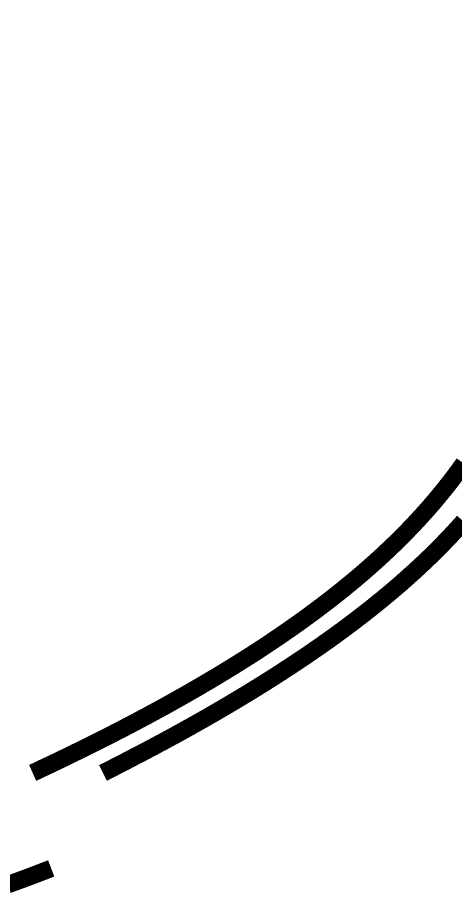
# Model space of a CAD drawing. Header units: inches. Extents: x 2832 to 8547, y -592 to 860.
# Drawn here: x 3608 to 3614.25, y 138.21 to 150.76 of the extents above; entities that cross this region are included whole.
import ezdxf
from ezdxf import colors
from ezdxf.entities.mleader import LeaderData, LeaderLine
from ezdxf.math import Vec2, Vec3

# ---------------------------------------------------------------- set-up
doc = ezdxf.new("R2010")
doc.units = ezdxf.units.IN
doc.header["$LTSCALE"] = 5
doc.header["$MEASUREMENT"] = 0
for name, color, linetype in [('BlueSolid', 5, 'Continuous'), ('DIM', 154, 'Continuous'), ('FORM', 5, 'Continuous'), ('NOTES', 5, 'Continuous')]:
    doc.layers.add(name, color=color, linetype=linetype)
doc.styles.add('Arial Narrow', font='ARIALN.TTF', dxfattribs={"height": 1.5})

# ---------------------------------------------------------------- blocks, each defined once
blk = doc.blocks.new('*U35')
at = {"const_width": 0.25}
for points in [[(-9.155, -9.886), (-9.17, -9.908), (-9.186, -9.929), (-9.201, -9.95), (-9.216, -9.971), (-9.232, -9.993), (-9.248, -10.014), (-9.263, -10.035), (-9.279, -10.057), (-9.295, -10.078), (-9.312, -10.1), (-9.328, -10.121), (-9.344, -10.143), (-9.361, -10.164), (-9.378, -10.186), (-9.395, -10.207), (-9.412, -10.229), (-9.429, -10.25), (-9.446, -10.272), (-9.464, -10.293), (-9.481, -10.315), (-9.499, -10.336), (-9.517, -10.358), (-9.535, -10.38), (-9.553, -10.401), (-9.571, -10.423), (-9.59, -10.445), (-9.608, -10.467), (-9.627, -10.488), (-9.646, -10.51), (-9.665, -10.532), (-9.684, -10.554), (-9.704, -10.576), (-9.723, -10.597), (-9.743, -10.619), (-9.753, -10.63), (-9.763, -10.641), (-9.773, -10.652), (-9.783, -10.663), (-9.793, -10.674), (-9.803, -10.685), (-9.813, -10.696), (-9.823, -10.707), (-9.833, -10.718), (-9.844, -10.729), (-9.854, -10.74), (-9.864, -10.751), (-9.875, -10.762), (-9.885, -10.773), (-9.896, -10.784), (-9.906, -10.795), (-9.917, -10.806), (-9.927, -10.817), (-9.938, -10.828), (-9.948, -10.839), (-9.959, -10.85), (-9.97, -10.861), (-9.981, -10.872), (-9.992, -10.883), (-10.002, -10.895), (-10.013, -10.906), (-10.024, -10.917), (-10.035, -10.928), (-10.046, -10.939), (-10.058, -10.95), (-10.069, -10.961), (-10.08, -10.972), (-10.091, -10.983), (-10.102, -10.994), (-10.114, -11.006), (-10.125, -11.017), (-10.136, -11.028), (-10.148, -11.039), (-10.159, -11.05), (-10.171, -11.061), (-10.183, -11.072), (-10.194, -11.084), (-10.206, -11.095), (-10.218, -11.106), (-10.229, -11.117), (-10.241, -11.128), (-10.253, -11.139), (-10.265, -11.151), (-10.277, -11.162), (-10.289, -11.173), (-10.301, -11.184), (-10.313, -11.196), (-10.325, -11.207), (-10.337, -11.218), (-10.349, -11.229), (-10.362, -11.24), (-10.374, -11.252), (-10.386, -11.263), (-10.399, -11.274), (-10.411, -11.286), (-10.424, -11.297), (-10.436, -11.308), (-10.449, -11.319), (-10.461, -11.331), (-10.474, -11.342), (-10.487, -11.353), (-10.5, -11.365), (-10.512, -11.376), (-10.525, -11.387), (-10.538, -11.399), (-10.551, -11.41), (-10.564, -11.421), (-10.577, -11.433), (-10.59, -11.444), (-10.604, -11.455), (-10.617, -11.467), (-10.63, -11.478), (-10.643, -11.489), (-10.657, -11.501), (-10.67, -11.512), (-10.684, -11.524), (-10.697, -11.535), (-10.711, -11.546), (-10.724, -11.558), (-10.738, -11.569), (-10.752, -11.581), (-10.766, -11.592), (-10.779, -11.603), (-10.793, -11.615), (-10.807, -11.626), (-10.821, -11.638), (-10.835, -11.649), (-10.849, -11.661), (-10.863, -11.672), (-10.877, -11.684), (-10.892, -11.695), (-10.906, -11.707), (-10.92, -11.718), (-10.935, -11.73), (-10.949, -11.741), (-10.964, -11.753), (-10.978, -11.764), (-10.993, -11.776), (-11.007, -11.787), (-11.022, -11.799), (-11.037, -11.81), (-11.052, -11.822), (-11.066, -11.833), (-11.081, -11.845), (-11.096, -11.857), (-11.111, -11.868), (-11.126, -11.88), (-11.141, -11.891), (-11.157, -11.903), (-11.172, -11.915), (-11.187, -11.926), (-11.202, -11.938), (-11.218, -11.949), (-11.233, -11.961), (-11.249, -11.973), (-11.264, -11.984), (-11.28, -11.996), (-11.295, -12.008), (-11.311, -12.019), (-11.327, -12.031), (-11.343, -12.043), (-11.359, -12.054), (-11.375, -12.066), (-11.391, -12.078), (-11.407, -12.09), (-11.423, -12.101), (-11.439, -12.113), (-11.455, -12.125), (-11.471, -12.136), (-11.488, -12.148), (-11.504, -12.16), (-11.52, -12.172), (-11.537, -12.183), (-11.554, -12.195), (-11.57, -12.207), (-11.587, -12.219), (-11.604, -12.231), (-11.62, -12.242), (-11.637, -12.254), (-11.654, -12.266), (-11.671, -12.278), (-11.688, -12.29), (-11.705, -12.301), (-11.722, -12.313), (-11.739, -12.325), (-11.757, -12.337), (-11.774, -12.349), (-11.791, -12.361), (-11.809, -12.373), (-11.826, -12.384), (-11.844, -12.396), (-11.861, -12.408), (-11.879, -12.42), (-11.897, -12.432), (-11.914, -12.444), (-11.932, -12.456), (-11.95, -12.468), (-11.968, -12.48), (-11.986, -12.492), (-12.004, -12.504), (-12.022, -12.516), (-12.04, -12.528), (-12.059, -12.54), (-12.077, -12.552), (-12.095, -12.564), (-12.114, -12.576), (-12.132, -12.588), (-12.151, -12.6), (-12.17, -12.612), (-12.188, -12.624), (-12.207, -12.636), (-12.226, -12.648), (-12.245, -12.66), (-12.264, -12.672), (-12.283, -12.684), (-12.302, -12.696), (-12.321, -12.708), (-12.34, -12.72), (-12.359, -12.732), (-12.378, -12.744), (-12.398, -12.756), (-12.417, -12.768), (-12.437, -12.781), (-12.456, -12.793), (-12.476, -12.805), (-12.495, -12.817), (-12.515, -12.829), (-12.535, -12.841), (-12.555, -12.853), (-12.575, -12.866), (-12.595, -12.878), (-12.615, -12.89), (-12.635, -12.902), (-12.655, -12.914), (-12.675, -12.927), (-12.696, -12.939), (-12.716, -12.951), (-12.737, -12.963), (-12.757, -12.975), (-12.778, -12.988), (-12.798, -13), (-12.819, -13.012), (-12.84, -13.024), (-12.861, -13.037), (-12.882, -13.049), (-12.903, -13.061), (-12.924, -13.074), (-12.945, -13.086), (-12.966, -13.098), (-12.987, -13.111), (-13.008, -13.123), (-13.03, -13.135), (-13.051, -13.148), (-13.073, -13.16), (-13.094, -13.172), (-13.116, -13.185), (-13.138, -13.197), (-13.159, -13.209), (-13.181, -13.222), (-13.203, -13.234), (-13.225, -13.247), (-13.247, -13.259), (-13.269, -13.272), (-13.291, -13.284), (-13.314, -13.296), (-13.336, -13.309), (-13.358, -13.321), (-13.381, -13.334), (-13.403, -13.346), (-13.426, -13.359), (-13.449, -13.371), (-13.471, -13.384), (-13.494, -13.396), (-13.517, -13.409), (-13.54, -13.421), (-13.563, -13.434), (-13.586, -13.446), (-13.609, -13.459), (-13.632, -13.471), (-13.656, -13.484), (-13.679, -13.497), (-13.702, -13.509), (-13.726, -13.522), (-13.749, -13.534), (-13.773, -13.547), (-13.797, -13.56), (-13.821, -13.572), (-13.844, -13.585), (-13.868, -13.598), (-13.892, -13.61), (-13.916, -13.623), (-13.941, -13.635), (-13.965, -13.648), (-13.989, -13.661), (-14.013, -13.674), (-14.038, -13.686), (-14.062, -13.699), (-14.087, -13.712), (-14.111, -13.724), (-14.136, -13.737), (-14.161, -13.75), (-14.186, -13.763), (-14.211, -13.775), (-14.236, -13.788), (-14.261, -13.801), (-14.286, -13.814), (-14.311, -13.826), (-14.337, -13.839), (-14.362, -13.852), (-14.387, -13.865), (-14.413, -13.878), (-14.438, -13.891), (-14.464, -13.903), (-14.49, -13.916), (-14.516, -13.929), (-14.542, -13.942), (-14.568, -13.955), (-14.594, -13.968), (-14.62, -13.981), (-14.646, -13.993), (-14.672, -14.006), (-14.699, -14.019), (-14.725, -14.032), (-14.751, -14.045), (-14.778, -14.058), (-14.805, -14.071), (-14.831, -14.084), (-14.858, -14.097), (-14.885, -14.11), (-14.912, -14.123), (-14.939, -14.136), (-14.966, -14.149), (-14.993, -14.162), (-15.021, -14.175), (-15.048, -14.188), (-15.075, -14.201), (-15.103, -14.214), (-15.13, -14.227), (-15.158, -14.24), (-15.186, -14.253), (-15.214, -14.266), (-15.241, -14.28), (-15.269, -14.293), (-15.297, -14.306), (-15.326, -14.319)], [(-9.159, -10.72), (-9.169, -10.731), (-9.178, -10.741), (-9.188, -10.752), (-9.197, -10.763), (-9.207, -10.774), (-9.217, -10.784), (-9.226, -10.795), (-9.236, -10.806), (-9.246, -10.817), (-9.256, -10.828), (-9.266, -10.838), (-9.276, -10.849), (-9.286, -10.86), (-9.296, -10.871), (-9.306, -10.882), (-9.316, -10.892), (-9.326, -10.903), (-9.336, -10.914), (-9.346, -10.925), (-9.357, -10.936), (-9.367, -10.947), (-9.377, -10.958), (-9.388, -10.969), (-9.398, -10.979), (-9.409, -10.99), (-9.419, -11.001), (-9.43, -11.012), (-9.44, -11.023), (-9.451, -11.034), (-9.462, -11.045), (-9.472, -11.056), (-9.483, -11.067), (-9.494, -11.078), (-9.505, -11.089), (-9.516, -11.1), (-9.526, -11.111), (-9.537, -11.122), (-9.548, -11.133), (-9.559, -11.144), (-9.571, -11.155), (-9.582, -11.166), (-9.593, -11.177), (-9.604, -11.188), (-9.615, -11.199), (-9.627, -11.21), (-9.638, -11.221), (-9.649, -11.232), (-9.661, -11.243), (-9.672, -11.254), (-9.684, -11.265), (-9.695, -11.276), (-9.707, -11.287), (-9.719, -11.298), (-9.73, -11.309), (-9.742, -11.32), (-9.754, -11.331), (-9.766, -11.342), (-9.778, -11.354), (-9.789, -11.365), (-9.801, -11.376), (-9.813, -11.387), (-9.826, -11.398), (-9.838, -11.409), (-9.85, -11.42), (-9.862, -11.432), (-9.874, -11.443), (-9.886, -11.454), (-9.899, -11.465), (-9.911, -11.476), (-9.924, -11.487), (-9.936, -11.499), (-9.949, -11.51), (-9.961, -11.521), (-9.974, -11.532), (-9.986, -11.544), (-9.999, -11.555), (-10.012, -11.566), (-10.025, -11.577), (-10.037, -11.589), (-10.05, -11.6), (-10.063, -11.611), (-10.076, -11.622), (-10.089, -11.634), (-10.102, -11.645), (-10.115, -11.656), (-10.129, -11.668), (-10.142, -11.679), (-10.155, -11.69), (-10.168, -11.702), (-10.182, -11.713), (-10.195, -11.724), (-10.209, -11.736), (-10.222, -11.747), (-10.236, -11.758), (-10.249, -11.77), (-10.263, -11.781), (-10.277, -11.792), (-10.29, -11.804), (-10.304, -11.815), (-10.318, -11.827), (-10.332, -11.838), (-10.346, -11.849), (-10.36, -11.861), (-10.374, -11.872), (-10.388, -11.884), (-10.402, -11.895), (-10.416, -11.907), (-10.431, -11.918), (-10.445, -11.93), (-10.459, -11.941), (-10.474, -11.953), (-10.488, -11.964), (-10.503, -11.976), (-10.517, -11.987), (-10.532, -11.999), (-10.547, -12.01), (-10.561, -12.022), (-10.576, -12.033), (-10.591, -12.045), (-10.606, -12.056), (-10.621, -12.068), (-10.636, -12.08), (-10.651, -12.091), (-10.666, -12.103), (-10.681, -12.114), (-10.696, -12.126), (-10.711, -12.138), (-10.727, -12.149), (-10.742, -12.161), (-10.757, -12.172), (-10.773, -12.184), (-10.788, -12.196), (-10.804, -12.207), (-10.819, -12.219), (-10.835, -12.231), (-10.851, -12.243), (-10.866, -12.254), (-10.882, -12.266), (-10.898, -12.278), (-10.914, -12.289), (-10.93, -12.301), (-10.946, -12.313), (-10.962, -12.325), (-10.978, -12.336), (-10.995, -12.348), (-11.011, -12.36), (-11.027, -12.372), (-11.043, -12.383), (-11.06, -12.395), (-11.076, -12.407), (-11.093, -12.419), (-11.109, -12.431), (-11.126, -12.442), (-11.143, -12.454), (-11.16, -12.466), (-11.176, -12.478), (-11.193, -12.49), (-11.21, -12.502), (-11.227, -12.514), (-11.244, -12.525), (-11.261, -12.537), (-11.278, -12.549), (-11.296, -12.561), (-11.313, -12.573), (-11.33, -12.585), (-11.348, -12.597), (-11.365, -12.609), (-11.383, -12.621), (-11.4, -12.633), (-11.418, -12.645), (-11.435, -12.657), (-11.453, -12.669), (-11.471, -12.681), (-11.489, -12.693), (-11.507, -12.705), (-11.525, -12.717), (-11.543, -12.729), (-11.561, -12.741), (-11.579, -12.753), (-11.597, -12.765), (-11.615, -12.777), (-11.633, -12.789), (-11.652, -12.801), (-11.67, -12.813), (-11.689, -12.825), (-11.707, -12.837), (-11.726, -12.85), (-11.745, -12.862), (-11.763, -12.874), (-11.782, -12.886), (-11.801, -12.898), (-11.82, -12.91), (-11.839, -12.922), (-11.858, -12.935), (-11.877, -12.947), (-11.896, -12.959), (-11.915, -12.971), (-11.934, -12.983), (-11.954, -12.996), (-11.973, -13.008), (-11.993, -13.02), (-12.012, -13.032), (-12.032, -13.045), (-12.051, -13.057), (-12.071, -13.069), (-12.091, -13.082), (-12.111, -13.094), (-12.13, -13.106), (-12.15, -13.118), (-12.17, -13.131), (-12.19, -13.143), (-12.211, -13.155), (-12.231, -13.168), (-12.251, -13.18), (-12.271, -13.192), (-12.292, -13.205), (-12.312, -13.217), (-12.333, -13.23), (-12.353, -13.242), (-12.374, -13.254), (-12.395, -13.267), (-12.415, -13.279), (-12.436, -13.292), (-12.457, -13.304), (-12.478, -13.317), (-12.499, -13.329), (-12.52, -13.342), (-12.541, -13.354), (-12.562, -13.367), (-12.584, -13.379), (-12.605, -13.392), (-12.627, -13.404), (-12.648, -13.417), (-12.67, -13.429), (-12.691, -13.442), (-12.713, -13.454), (-12.734, -13.467), (-12.756, -13.48), (-12.778, -13.492), (-12.8, -13.505), (-12.822, -13.517), (-12.844, -13.53), (-12.866, -13.543), (-12.888, -13.555), (-12.911, -13.568), (-12.933, -13.581), (-12.955, -13.593), (-12.978, -13.606), (-13, -13.619), (-13.023, -13.631), (-13.046, -13.644), (-13.068, -13.657), (-13.091, -13.67), (-13.114, -13.682), (-13.137, -13.695), (-13.16, -13.708), (-13.183, -13.721), (-13.206, -13.733), (-13.229, -13.746), (-13.253, -13.759), (-13.276, -13.772), (-13.299, -13.785), (-13.323, -13.797), (-13.346, -13.81), (-13.37, -13.823), (-13.394, -13.836), (-13.417, -13.849), (-13.441, -13.862), (-13.465, -13.875), (-13.489, -13.887), (-13.513, -13.9), (-13.537, -13.913), (-13.561, -13.926), (-13.585, -13.939), (-13.61, -13.952), (-13.634, -13.965), (-13.659, -13.978), (-13.683, -13.991), (-13.708, -14.004), (-13.732, -14.017), (-13.757, -14.03), (-13.782, -14.043), (-13.807, -14.056), (-13.832, -14.069), (-13.857, -14.082), (-13.882, -14.095), (-13.907, -14.108), (-13.932, -14.121), (-13.957, -14.134), (-13.983, -14.148), (-14.008, -14.161), (-14.034, -14.174), (-14.059, -14.187), (-14.085, -14.2), (-14.111, -14.213), (-14.136, -14.226), (-14.162, -14.24), (-14.188, -14.253), (-14.214, -14.266), (-14.24, -14.279), (-14.266, -14.292), (-14.293, -14.306), (-14.319, -14.319)]]:
    blk.add_lwpolyline(points, dxfattribs=at)
blk = doc.blocks.new('A$C2023607a')
at = {"layer": 'BlueSolid'}
blk.add_blockref('*U35', (0.595, -0.005), dxfattribs=at)
blk = doc.blocks.new('VBA_GATES_SQUARING_CORNER_SLINGS')
blk.add_blockref('A$C2023607a', (-2.25, -2.25))
blk = doc.blocks.new('VBA_LIFTING_SLING_C')
at = {"layer": 'BlueSolid', "const_width": 0.25}
blk.add_lwpolyline([(22.555, -3.95), (22.582, -3.94), (22.61, -3.929), (22.638, -3.919), (22.666, -3.909), (22.694, -3.899), (22.722, -3.888), (22.75, -3.878), (22.778, -3.868), (22.806, -3.857), (22.834, -3.847), (22.863, -3.836), (22.891, -3.825), (22.919, -3.815), (22.948, -3.804), (22.976, -3.793), (23.005, -3.782), (23.034, -3.771), (23.062, -3.76), (23.091, -3.749), (23.12, -3.738), (23.149, -3.727), (23.178, -3.716)], dxfattribs=at)
blk = doc.blocks.new('VBA_PLAN_NOTES2')
at = {"layer": 'NOTES'}
ml = blk.add_multileader_mtext('Standard', dxfattribs=at)
ml.set_content('PINNED ANGLE\\P(TURNED DOWN)', color=5, style='Arial Narrow')
ml.set_leader_properties(color=4)
ml.build(insert=Vec2(0, 0))
ml.multileader.update_dxf_attribs({"text_left_attachment_type": 2, "text_right_attachment_type": 2, "dogleg_length": 0.0625, "arrow_head_size": 1.5, "scale": 12})
ctx = ml.context
ctx.base_point, ctx.scale, ctx.char_height, ctx.arrow_head_size, ctx.landing_gap_size, ctx.plane_origin = Vec3(11.892, 79.526, 0.001), 12, 1.5, 1.5, 0.75, Vec3(6.249, 82.055, 0.001)
ctx.left_attachment, ctx.right_attachment = 2, 2
notes = []
notes.append((ctx, [(0, (1, 1, 0), (11.142, 79.526, 0.001), (1, 0), 0.75, [(0, [(6.249, 82.055, 0.001)], 0, [])])]))
ctx.mtext.insert, ctx.mtext.width, ctx.mtext.flow_direction = Vec3(12.642, 81.773, 0.001), 17.01689, 5
ml = blk.add_multileader_mtext('Standard', dxfattribs=at)
ml.set_content('OPERATOR ANGLE (TURNED UP)', color=5, style='Arial Narrow')
ml.set_leader_properties(color=4)
ml.build(insert=Vec2(0, 0))
ml.multileader.update_dxf_attribs({"text_left_attachment_type": 2, "text_right_attachment_type": 2, "dogleg_length": 0.0625, "arrow_head_size": 1.5, "scale": 12})
ctx = ml.context
ctx.base_point, ctx.scale, ctx.char_height, ctx.arrow_head_size, ctx.landing_gap_size, ctx.plane_origin = Vec3(-2.66, 71.397, 0.063), 12, 1.5, 1.5, 0.75, Vec3(3.675, 54.35, 0.063)
ctx.left_attachment, ctx.right_attachment = 2, 2
notes.append((ctx, [(0, (1, 1, 0), (-3.41, 71.397, 0.063), (1, 0), 0.75, [(0, [(-8.872, 77.244, 0.063)], 0, [])])]))
ctx.mtext.insert, ctx.mtext.width, ctx.mtext.flow_direction = Vec3(-1.91, 73.644, 0.063), 18.5633, 5
for ctx, leaders in notes:
    for number, flags, end, landing, length, lines in leaders:
        leader = LeaderData()
        leader.index, (leader.has_last_leader_line, leader.has_dogleg_vector, leader.attachment_direction) = number, flags
        leader.last_leader_point, leader.dogleg_vector, leader.dogleg_length = Vec3(end), Vec3(landing), length
        for number, points, colour, breaks in lines:
            line = LeaderLine()
            line.index, line.vertices, line.color, line.breaks = number, Vec3.list(points), colors.encode_raw_color(colour), breaks
            leader.lines.append(line)
        ctx.leaders.append(leader)

msp = doc.modelspace()

# ---------------------------------------------------------------- block references
at = {"layer": 'DIM'}
msp.add_blockref('VBA_LIFTING_SLING_C', (3585.29905, 142.28859), dxfattribs=at)
at = {"layer": 'FORM'}
for name, p in [('VBA_GATES_SQUARING_CORNER_SLINGS', (3625.19231, 156.51534)), ('VBA_PLAN_NOTES2', (3503.4051, 68.70547))]:
    msp.add_blockref(name, p, dxfattribs=at)

doc.saveas('drawing.dxf')
